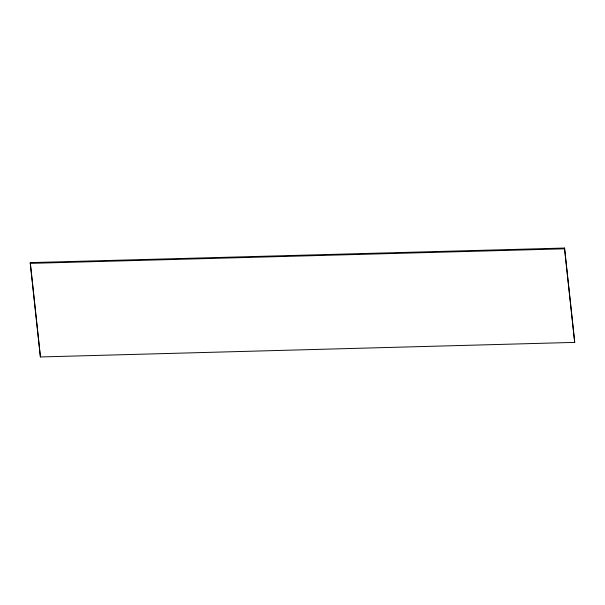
<?xml version="1.0" encoding="UTF-8"?>
<svg xmlns="http://www.w3.org/2000/svg" width="605" height="605" viewBox="0 0 605 605"><rect width="100%" height="100%" fill="white"/><g stroke="black" fill="none" stroke-linecap="round" stroke-linejoin="round"><path stroke-width="0.91" d="M30.25 263.379L30.288 262.615L564.586 248.042L574.712 342.385L40.414 356.958L30.25 263.379L564.548 248.814L574.712 342.385M40.414 356.958L32.526 283.201M564.548 248.814L564.586 248.042M30.288 262.615L32.322 281.333"/></g></svg>
